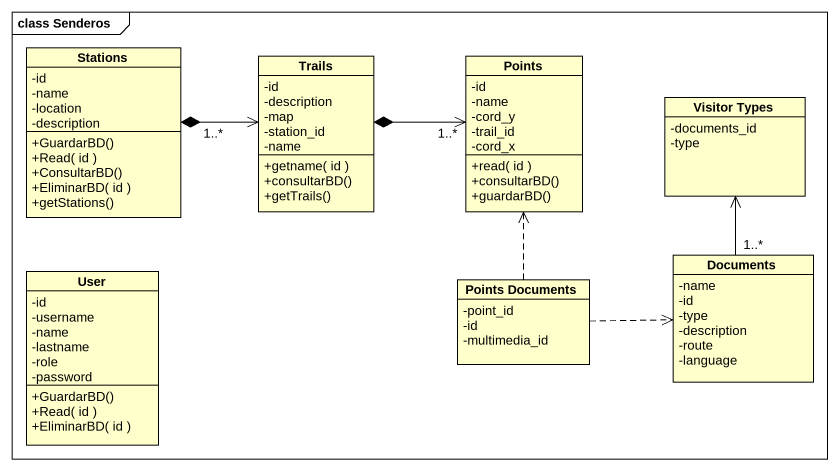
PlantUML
@startuml
mainframe class Senderos
hide circle
hide empty members
skinparam classAttributeIconSize 0
class Stations {
  -id
  -name
  -location
  -description
  +GuardarBD()
  +Read( id )
  +ConsultarBD()
  +EliminarBD( id )
  +getStations()
}
class Trails {
  -id
  -description
  -map
  -station_id
  -name
  +getname( id )
  +consultarBD()
  +getTrails()
}
class Points {
  -id
  -name
  -cord_y
  -trail_id
  -cord_x
  +read( id )
  +consultarBD()
  +guardarBD()
}
class "Visitor Types" as Visitor_Types {
  -documents_id
  -type
}
class Documents {
  -name
  -id
  -type
  -description
  -route
  -language
}
class User {
  -id
  -username
  -name
  -lastname
  -role
  -password
  +GuardarBD()
  +Read( id )
  +EliminarBD( id )
}
class "Points Documents" as Points_Documents {
  -point_id
  -id
  -multimedia_id
}
Stations "1..*" *-right-> Trails
Trails *-right-> "1..*" Points
Visitor_Types <-- "1..*" Documents
Points_Documents .up.> Points
Points_Documents .right.> Documents
@enduml
